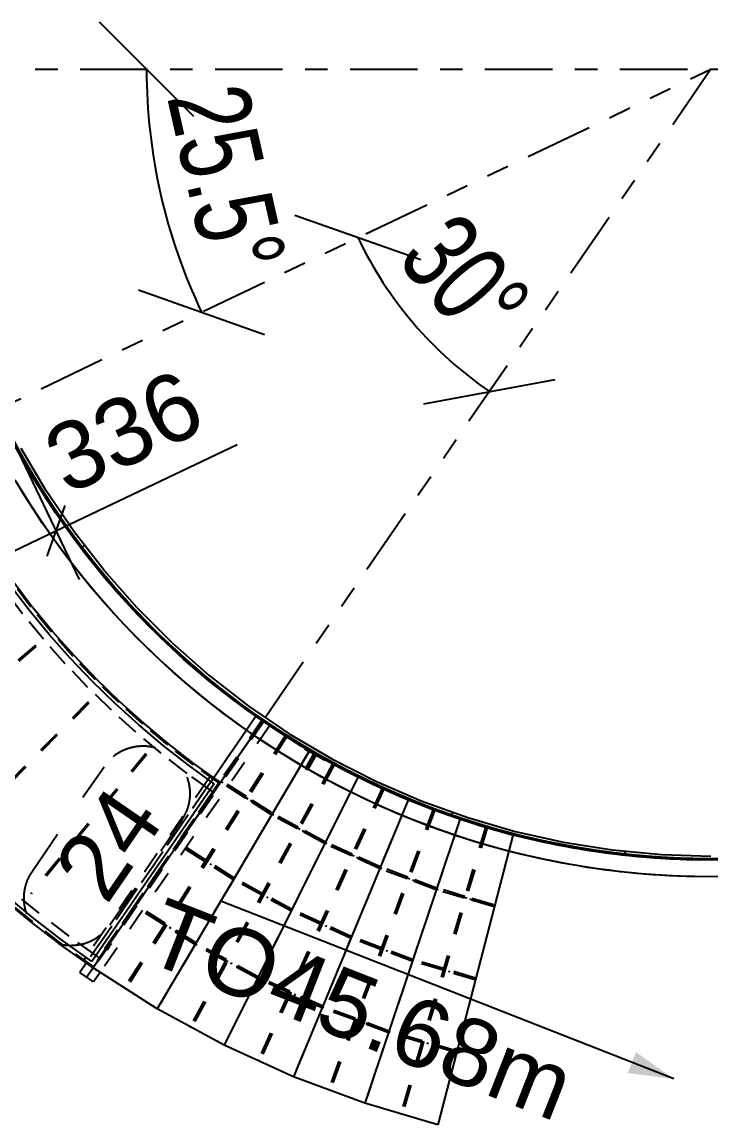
# Model space of a CAD drawing. Extents: x -29293 to 30124, y -19360 to 22650.
# Drawn here: x -18277 to -15215, y -13956 to -9050 of the extents above; entities that cross this region are included whole.
import ezdxf

# ---------------------------------------------------------------- set-up
doc = ezdxf.new("R2010")
doc.units = 0
for name, pattern in [('XKITLINE00', [0]), ('XKITLINE01', [4, 1, -1, 1, -1]), ('XKITLINE02', [4, 2, -2]), ('XKITLINE03', [6, 3, -1, 1, -1]), ('XKITLINE05', [8, 3, -1, 1, -1, 1, -1])]:
    doc.linetypes.add(name, pattern=pattern)
doc.layers.get('0').update_dxf_attribs({"linetype": 'CONTINUOUS', "lineweight": 25})
doc.layers.get('DEFPOINTS').update_dxf_attribs({"color": 3, "linetype": 'CONTINUOUS', "lineweight": 25})
doc.layers.add('01粗实线层', color=7, linetype='CONTINUOUS', lineweight=60)
for name, color, linetype in [('dimension', 7, 'CONTINUOUS'), ('grid', 7, 'CONTINUOUS'), ('line', 7, 'CONTINUOUS'), ('mark', 7, 'CONTINUOUS'), ('part1', 7, 'CONTINUOUS'), ('text', 7, 'CONTINUOUS')]:
    doc.layers.add(name, color=color, linetype=linetype)
doc.styles.add('HZ', font='arial.ttf', dxfattribs={"width": 0.7})
doc.styles.add('STYLE_1', font='arial.ttf', dxfattribs={"height": 0.2})
doc.dimstyles.get("Standard").update_dxf_attribs({"dimscale": 20, "dimtxt": 3, "dimasz": 3.5, "dimexe": 2, "dimexo": 2, "dimgap": 1, "dimtad": 1, "dimdec": 0, "dimdsep": 46, "dimtxsty": 'HZ', "dimblk": 'OBLIQUE', "dimcen": 0, "dimclrd": 1, "dimclre": 1, "dimclrt": 1, "dimadec": 1, "dimazin": 2, "dimtfac": 1, "dimtdec": 0, "dimtmove": 1, "dimatfit": 0, "dimldrblk": 'OBLIQUE', "dimfxl": 0, "dimtolj": 1, "dimtzin": 0, "dimarcsym": 0})

# ---------------------------------------------------------------- blocks, each defined once
blk = doc.blocks.new('*D375')
at = {"layer": 'part1', "color": 0, "linetype": 'XKITLINE00'}
for p, q in [((853.277, 1439.635), (853.334, 1439.693)), ((869.655, 1427.726), (869.73, 1427.801)), ((877.32, 1425.961), (877.43, 1426.072))]:
    blk.add_line(p, q, dxfattribs=at)
blk = doc.blocks.new('*D994')
at = {"layer": 'part1', "color": 0, "linetype": 'XKITLINE01'}
for p, q in [((859.679, 1421.148), (859.718, 1421.218)), ((859.679, 1421.148), (859.718, 1421.218)), ((860.998, 1420.432), (859.679, 1421.148)), ((861.036, 1420.502), (859.718, 1421.218)), ((859.855, 1421.052), (859.893, 1421.123)), ((860.119, 1420.909), (860.157, 1420.979)), ((860.998, 1420.432), (861.036, 1420.502)), ((860.998, 1420.432), (861.036, 1420.502))]:
    blk.add_line(p, q, dxfattribs=at)
blk = doc.blocks.new('*D995')
at = {"layer": 'part1', "color": 0, "linetype": 'XKITLINE01'}
for p, q in [((858.291, 1421.902), (858.329, 1421.972)), ((858.291, 1421.902), (858.329, 1421.972)), ((859.609, 1421.186), (858.291, 1421.902)), ((859.647, 1421.256), (858.329, 1421.972)), ((859.169, 1421.425), (859.208, 1421.495)), ((859.433, 1421.281), (859.471, 1421.352)), ((859.609, 1421.186), (859.647, 1421.256)), ((859.609, 1421.186), (859.647, 1421.256))]:
    blk.add_line(p, q, dxfattribs=at)
blk = doc.blocks.new('*D996')
at = {"layer": 'part1', "color": 0, "linetype": 'XKITLINE01'}
for p, q in [((855.629, 1423.594), (855.672, 1423.662)), ((855.629, 1423.594), (855.672, 1423.662)), ((856.894, 1422.788), (855.629, 1423.594)), ((856.937, 1422.856), (855.672, 1423.662)), ((856.473, 1423.057), (856.516, 1423.124)), ((856.726, 1422.896), (856.769, 1422.963)), ((856.894, 1422.788), (856.937, 1422.856)), ((856.894, 1422.788), (856.937, 1422.856))]:
    blk.add_line(p, q, dxfattribs=at)
blk = doc.blocks.new('*D997')
at = {"layer": 'part1', "color": 0, "linetype": 'XKITLINE01'}
for p, q in [((856.962, 1422.745), (857.005, 1422.813)), ((856.962, 1422.745), (857.005, 1422.813)), ((858.227, 1421.939), (856.962, 1422.745)), ((858.27, 1422.007), (857.005, 1422.813)), ((857.131, 1422.638), (857.174, 1422.705)), ((857.384, 1422.476), (857.427, 1422.544)), ((858.227, 1421.939), (858.27, 1422.007)), ((858.227, 1421.939), (858.27, 1422.007))]:
    blk.add_line(p, q, dxfattribs=at)
blk = doc.blocks.new('*D998')
at = {"layer": 'part1', "color": 0, "linetype": 'XKITLINE01'}
for p, q in [((857.514, 1426.366), (857.557, 1426.433)), ((857.514, 1426.366), (857.557, 1426.433)), ((858.694, 1425.614), (857.514, 1426.366)), ((858.737, 1425.681), (857.557, 1426.433)), ((858.273, 1425.882), (858.316, 1425.95)), ((858.526, 1425.721), (858.569, 1425.789)), ((858.694, 1425.614), (858.737, 1425.681)), ((858.694, 1425.614), (858.737, 1425.681))]:
    blk.add_line(p, q, dxfattribs=at)
blk = doc.blocks.new('*D999')
at = {"layer": 'part1', "color": 0, "linetype": 'XKITLINE01'}
for p, q in [((858.762, 1425.57), (858.805, 1425.638)), ((858.762, 1425.57), (858.805, 1425.638)), ((859.943, 1424.818), (858.762, 1425.57)), ((859.986, 1424.886), (858.805, 1425.638)), ((858.931, 1425.463), (858.974, 1425.53)), ((859.184, 1425.302), (859.227, 1425.369)), ((859.943, 1424.818), (859.986, 1424.886)), ((859.943, 1424.818), (859.986, 1424.886))]:
    blk.add_line(p, q, dxfattribs=at)
blk = doc.blocks.new('*D1000')
at = {"layer": 'part1', "color": 0, "linetype": 'XKITLINE01'}
for p, q in [((862.876, 1427.036), (862.915, 1427.106)), ((862.876, 1427.036), (862.915, 1427.106)), ((863.975, 1426.439), (862.876, 1427.036)), ((864.013, 1426.51), (862.915, 1427.106)), ((863.052, 1426.94), (863.09, 1427.011)), ((863.316, 1426.797), (863.354, 1426.867)), ((863.975, 1426.439), (864.013, 1426.51)), ((863.975, 1426.439), (864.013, 1426.51))]:
    blk.add_line(p, q, dxfattribs=at)
blk = doc.blocks.new('*D1001')
at = {"layer": 'part1', "color": 0, "linetype": 'XKITLINE01'}
for p, q in [((861.707, 1427.67), (861.746, 1427.741)), ((861.707, 1427.67), (861.746, 1427.741)), ((862.806, 1427.074), (861.707, 1427.67)), ((862.844, 1427.144), (861.746, 1427.741)), ((862.366, 1427.313), (862.405, 1427.383)), ((862.63, 1427.169), (862.668, 1427.24)), ((862.806, 1427.074), (862.844, 1427.144)), ((862.806, 1427.074), (862.844, 1427.144))]:
    blk.add_line(p, q, dxfattribs=at)
blk = doc.blocks.new('*D1002')
at = {"layer": 'part1', "color": 0, "linetype": 'XKITLINE01'}
for p, q in [((859.44, 1429.111), (859.483, 1429.178)), ((859.44, 1429.111), (859.483, 1429.178)), ((860.494, 1428.439), (859.44, 1429.111)), ((860.537, 1428.506), (859.483, 1429.178)), ((860.073, 1428.708), (860.116, 1428.775)), ((860.326, 1428.546), (860.369, 1428.614)), ((860.494, 1428.439), (860.537, 1428.506)), ((860.494, 1428.439), (860.537, 1428.506))]:
    blk.add_line(p, q, dxfattribs=at)
blk = doc.blocks.new('*D1003')
at = {"layer": 'part1', "color": 0, "linetype": 'XKITLINE01'}
for p, q in [((860.562, 1428.396), (860.605, 1428.463)), ((860.562, 1428.396), (860.605, 1428.463)), ((861.616, 1427.724), (860.562, 1428.396)), ((861.659, 1427.792), (860.605, 1428.463)), ((860.731, 1428.288), (860.774, 1428.356)), ((860.984, 1428.127), (861.027, 1428.195)), ((861.616, 1427.724), (861.659, 1427.792)), ((861.616, 1427.724), (861.659, 1427.792))]:
    blk.add_line(p, q, dxfattribs=at)
blk = doc.blocks.new('*D1004')
at = {"layer": 'part1', "color": 0, "linetype": 'XKITLINE01'}
for p, q in [((871.179, 1427.191), (867.388, 1414.392)), ((871.256, 1427.168), (867.465, 1414.369)), ((871.256, 1427.168), (871.179, 1427.191)), ((867.465, 1414.369), (867.388, 1414.392))]:
    blk.add_line(p, q, dxfattribs=at)
blk = doc.blocks.new('*D1005')
at = {"layer": 'part1', "color": 2, "linetype": 'XKITLINE00'}
for p, q in [((867.744, 1428.387), (862.633, 1416.046)), ((868.038, 1428.277), (867.744, 1428.387)), ((870.042, 1427.528), (869.186, 1427.848)), ((865.804, 1414.861), (862.633, 1416.046))]:
    blk.add_line(p, q, dxfattribs=at)
at = {"layer": 'part1', "color": 0, "linetype": 'XKITLINE01'}
for p, q in [((869.186, 1427.848), (868.038, 1428.277)), ((870.042, 1427.528), (865.804, 1414.861))]:
    blk.add_line(p, q, dxfattribs=at)
blk = doc.blocks.new('*D1006')
at = {"layer": 'part1', "color": 0, "linetype": 'XKITLINE01'}
for p, q in [((868.856, 1427.971), (864.181, 1415.468)), ((868.93, 1427.943), (864.256, 1415.44)), ((868.93, 1427.943), (868.856, 1427.971)), ((864.256, 1415.44), (864.181, 1415.468))]:
    blk.add_line(p, q, dxfattribs=at)
blk = doc.blocks.new('*D1007')
at = {"layer": 'part1', "color": 2, "linetype": 'XKITLINE00'}
for p, q in [((870.042, 1427.528), (865.804, 1414.861)), ((870.228, 1427.473), (870.042, 1427.528)), ((872.394, 1426.831), (871.526, 1427.088)), ((872.394, 1426.831), (869.049, 1413.899)), ((869.049, 1413.899), (865.804, 1414.861))]:
    blk.add_line(p, q, dxfattribs=at)
at = {"layer": 'part1', "color": 0, "linetype": 'XKITLINE01'}
blk.add_line((871.526, 1427.088), (870.228, 1427.473), dxfattribs=at)
blk = doc.blocks.new('*D1008')
at = {"layer": 'part1', "color": 0, "linetype": 'XKITLINE01'}
for p, q in [((864.07, 1426.392), (864.103, 1426.465)), ((864.07, 1426.392), (864.103, 1426.465)), ((865.207, 1425.874), (864.07, 1426.392)), ((865.24, 1425.947), (864.103, 1426.465)), ((864.752, 1426.081), (864.785, 1426.154)), ((865.025, 1425.957), (865.058, 1426.029)), ((865.207, 1425.874), (865.24, 1425.947)), ((865.207, 1425.874), (865.24, 1425.947))]:
    blk.add_line(p, q, dxfattribs=at)
blk = doc.blocks.new('*D1009')
at = {"layer": 'part1', "color": 0, "linetype": 'XKITLINE01'}
for p, q in [((863.891, 1422.792), (863.924, 1422.865)), ((863.891, 1422.792), (863.924, 1422.865)), ((865.165, 1422.212), (863.891, 1422.792)), ((865.198, 1422.284), (863.924, 1422.865)), ((864.073, 1422.709), (864.106, 1422.782)), ((864.346, 1422.585), (864.379, 1422.658)), ((865.165, 1422.212), (865.198, 1422.284)), ((865.165, 1422.212), (865.198, 1422.284))]:
    blk.add_line(p, q, dxfattribs=at)
blk = doc.blocks.new('*D1010')
at = {"layer": 'part1', "color": 0, "linetype": 'XKITLINE01'}
for p, q in [((865.28, 1425.84), (865.313, 1425.913)), ((865.28, 1425.84), (865.313, 1425.913)), ((866.417, 1425.322), (865.28, 1425.84)), ((866.451, 1425.395), (865.313, 1425.913)), ((865.462, 1425.758), (865.495, 1425.83)), ((865.735, 1425.633), (865.768, 1425.706)), ((866.417, 1425.322), (866.451, 1425.395)), ((866.417, 1425.322), (866.451, 1425.395))]:
    blk.add_line(p, q, dxfattribs=at)
blk = doc.blocks.new('*D1011')
at = {"layer": 'part1', "color": 0, "linetype": 'XKITLINE01'}
for p, q in [((866.515, 1425.282), (866.543, 1425.357)), ((866.515, 1425.282), (866.543, 1425.357)), ((867.686, 1424.844), (866.515, 1425.282)), ((867.714, 1424.919), (866.543, 1425.357)), ((867.218, 1425.019), (867.246, 1425.094)), ((867.499, 1424.914), (867.527, 1424.989)), ((867.686, 1424.844), (867.714, 1424.919)), ((867.686, 1424.844), (867.714, 1424.919))]:
    blk.add_line(p, q, dxfattribs=at)
blk = doc.blocks.new('*D1012')
at = {"layer": 'part1', "color": 0, "linetype": 'XKITLINE01'}
for p, q in [((863.935, 1419.093), (863.963, 1419.168)), ((863.935, 1419.093), (863.963, 1419.168)), ((865.368, 1418.643), (863.963, 1419.168)), ((865.34, 1418.568), (863.935, 1419.093)), ((864.871, 1418.743), (864.899, 1418.818)), ((865.152, 1418.638), (865.18, 1418.713)), ((865.34, 1418.568), (865.368, 1418.643)), ((865.34, 1418.568), (865.368, 1418.643))]:
    blk.add_line(p, q, dxfattribs=at)
blk = doc.blocks.new('*D1013')
at = {"layer": 'part1', "color": 0, "linetype": 'XKITLINE01'}
for p, q in [((865.415, 1418.54), (865.443, 1418.615)), ((865.415, 1418.54), (865.443, 1418.615)), ((866.82, 1418.015), (865.415, 1418.54)), ((866.848, 1418.09), (865.443, 1418.615)), ((865.602, 1418.47), (865.63, 1418.545)), ((865.883, 1418.365), (865.911, 1418.44)), ((866.82, 1418.015), (866.848, 1418.09)), ((866.82, 1418.015), (866.848, 1418.09))]:
    blk.add_line(p, q, dxfattribs=at)
blk = doc.blocks.new('*D1014')
at = {"layer": 'part1', "color": 0, "linetype": 'XKITLINE01'}
for p, q in [((865.202, 1422.196), (865.23, 1422.271)), ((865.202, 1422.196), (865.23, 1422.271)), ((866.513, 1421.706), (865.202, 1422.196)), ((866.541, 1421.781), (865.23, 1422.271)), ((866.045, 1421.881), (866.073, 1421.956)), ((866.326, 1421.776), (866.354, 1421.851)), ((866.513, 1421.706), (866.541, 1421.781)), ((866.513, 1421.706), (866.541, 1421.781))]:
    blk.add_line(p, q, dxfattribs=at)
blk = doc.blocks.new('*D1015')
at = {"layer": 'part1', "color": 0, "linetype": 'XKITLINE01'}
for p, q in [((866.588, 1421.678), (866.616, 1421.753)), ((866.588, 1421.678), (866.616, 1421.753)), ((867.899, 1421.188), (866.588, 1421.678)), ((867.927, 1421.263), (866.616, 1421.753)), ((866.775, 1421.608), (866.803, 1421.683)), ((867.056, 1421.503), (867.084, 1421.578)), ((867.899, 1421.188), (867.927, 1421.263)), ((867.899, 1421.188), (867.927, 1421.263))]:
    blk.add_line(p, q, dxfattribs=at)
blk = doc.blocks.new('*D1016')
at = {"layer": 'part1', "color": 0, "linetype": 'XKITLINE01'}
for p, q in [((867.761, 1424.816), (867.789, 1424.891)), ((867.761, 1424.816), (867.789, 1424.891)), ((868.932, 1424.378), (867.761, 1424.816)), ((868.96, 1424.453), (867.789, 1424.891)), ((867.949, 1424.746), (867.977, 1424.821)), ((868.23, 1424.641), (868.258, 1424.716)), ((868.932, 1424.378), (868.96, 1424.453)), ((868.932, 1424.378), (868.96, 1424.453))]:
    blk.add_line(p, q, dxfattribs=at)
blk = doc.blocks.new('*D1017')
at = {"layer": 'part1', "color": 0, "linetype": 'XKITLINE01'}
for p, q in [((869.032, 1424.344), (869.055, 1424.421)), ((869.032, 1424.344), (869.055, 1424.421)), ((870.231, 1423.989), (869.032, 1424.344)), ((870.254, 1424.066), (869.055, 1424.421)), ((869.752, 1424.131), (869.774, 1424.208)), ((870.039, 1424.046), (870.062, 1424.123)), ((870.231, 1423.989), (870.254, 1424.066)), ((870.231, 1423.989), (870.254, 1424.066))]:
    blk.add_line(p, q, dxfattribs=at)
blk = doc.blocks.new('*D1018')
at = {"layer": 'part1', "color": 0, "linetype": 'XKITLINE01'}
for p, q in [((866.89, 1417.991), (866.913, 1418.068)), ((866.89, 1417.991), (866.913, 1418.068)), ((868.328, 1417.565), (866.89, 1417.991)), ((868.351, 1417.642), (866.913, 1418.068)), ((867.849, 1417.707), (867.871, 1417.784)), ((868.136, 1417.622), (868.159, 1417.699)), ((868.328, 1417.565), (868.351, 1417.642)), ((868.328, 1417.565), (868.351, 1417.642))]:
    blk.add_line(p, q, dxfattribs=at)
blk = doc.blocks.new('*D1019')
at = {"layer": 'part1', "color": 0, "linetype": 'XKITLINE01'}
for p, q in [((868.405, 1417.542), (868.428, 1417.619)), ((868.405, 1417.542), (868.428, 1417.619)), ((869.843, 1417.116), (868.405, 1417.542)), ((869.866, 1417.193), (868.428, 1417.619)), ((868.597, 1417.486), (868.62, 1417.562)), ((868.884, 1417.4), (868.907, 1417.477)), ((869.843, 1417.116), (869.866, 1417.193)), ((869.843, 1417.116), (869.866, 1417.193))]:
    blk.add_line(p, q, dxfattribs=at)
blk = doc.blocks.new('*D1020')
at = {"layer": 'part1', "color": 0, "linetype": 'XKITLINE01'}
for p, q in [((867.937, 1421.175), (867.96, 1421.252)), ((867.937, 1421.175), (867.96, 1421.252)), ((869.28, 1420.777), (867.937, 1421.175)), ((869.302, 1420.854), (867.96, 1421.252)), ((868.8, 1420.919), (868.823, 1420.996)), ((869.088, 1420.834), (869.111, 1420.911)), ((869.28, 1420.777), (869.302, 1420.854)), ((869.28, 1420.777), (869.302, 1420.854))]:
    blk.add_line(p, q, dxfattribs=at)
blk = doc.blocks.new('*D1021')
at = {"layer": 'part1', "color": 0, "linetype": 'XKITLINE01'}
for p, q in [((869.356, 1420.755), (869.379, 1420.831)), ((869.356, 1420.755), (869.379, 1420.831)), ((870.699, 1420.357), (869.356, 1420.755)), ((870.722, 1420.434), (869.379, 1420.831)), ((869.548, 1420.698), (869.571, 1420.774)), ((869.836, 1420.613), (869.859, 1420.689)), ((870.699, 1420.357), (870.722, 1420.434)), ((870.699, 1420.357), (870.722, 1420.434))]:
    blk.add_line(p, q, dxfattribs=at)
blk = doc.blocks.new('*D1022')
at = {"layer": 'part1', "color": 0, "linetype": 'XKITLINE01'}
for p, q in [((870.308, 1423.967), (870.331, 1424.043)), ((870.308, 1423.967), (870.331, 1424.043)), ((871.506, 1423.612), (870.308, 1423.967)), ((871.529, 1423.688), (870.331, 1424.043)), ((870.5, 1423.91), (870.522, 1423.986)), ((870.787, 1423.825), (870.81, 1423.901)), ((871.506, 1423.612), (871.529, 1423.688)), ((871.506, 1423.612), (871.529, 1423.688))]:
    blk.add_line(p, q, dxfattribs=at)
blk = doc.blocks.new('*D1023')
at = {"layer": 'part1', "color": 2, "linetype": 'XKITLINE00'}
for p, q in [((846.443, 1444.28), (845.965, 1444.051)), ((846.443, 1444.28), (847.087, 1442.992)), ((845.965, 1444.051), (846.054, 1443.873)), ((847.087, 1442.992), (847.779, 1441.729)), ((848.518, 1440.493), (847.779, 1441.729)), ((849.302, 1439.286), (848.518, 1440.493)), ((850.131, 1438.108), (849.302, 1439.286)), ((851.003, 1436.963), (850.131, 1438.108)), ((851.917, 1435.851), (851.003, 1436.963)), ((852.873, 1434.773), (851.917, 1435.851)), ((853.868, 1433.733), (852.873, 1434.773)), ((854.901, 1432.73), (853.868, 1433.733)), ((855.971, 1431.767), (854.901, 1432.73)), ((857.076, 1430.844), (855.971, 1431.767)), ((858.215, 1429.963), (857.076, 1430.844)), ((859.386, 1429.126), (858.215, 1429.963)), ((859.086, 1428.689), (858.923, 1428.805))]:
    blk.add_line(p, q, dxfattribs=at)
at = {"layer": 'part1', "color": 0, "linetype": 'XKITLINE01'}
for p, q in [((846.394, 1444.256), (847.039, 1442.966)), ((846.054, 1443.873), (846.618, 1442.746)), ((846.618, 1442.746), (847.319, 1441.466)), ((847.039, 1442.966), (847.731, 1441.702)), ((848.068, 1440.213), (847.319, 1441.466)), ((848.471, 1440.464), (847.731, 1441.702)), ((849.256, 1439.255), (848.471, 1440.464)), ((848.863, 1438.989), (848.068, 1440.213)), ((849.703, 1437.795), (848.863, 1438.989)), ((850.086, 1438.076), (849.256, 1439.255)), ((850.96, 1436.929), (850.086, 1438.076)), ((850.587, 1436.634), (849.703, 1437.795)), ((851.875, 1435.815), (850.96, 1436.929)), ((851.514, 1435.506), (850.587, 1436.634)), ((852.483, 1434.414), (851.514, 1435.506)), ((852.832, 1434.736), (851.875, 1435.815)), ((853.492, 1433.359), (852.483, 1434.414)), ((853.829, 1433.694), (852.832, 1434.736)), ((854.863, 1432.69), (853.829, 1433.694)), ((854.539, 1432.343), (853.492, 1433.359)), ((855.935, 1431.725), (854.863, 1432.69)), ((855.624, 1431.366), (854.539, 1432.343)), ((857.042, 1430.801), (855.935, 1431.725)), ((856.744, 1430.431), (855.624, 1431.366)), ((858.182, 1429.919), (857.042, 1430.801)), ((857.899, 1429.538), (856.744, 1430.431)), ((858.923, 1428.805), (857.899, 1429.538)), ((859.355, 1429.08), (858.182, 1429.919)), ((859.386, 1429.126), (859.086, 1428.689)), ((859.386, 1429.126), (859.386, 1429.126)), ((859.386, 1429.126), (859.386, 1429.126)), ((859.086, 1428.689), (859.086, 1428.689)), ((859.086, 1428.689), (859.086, 1428.689)), ((859.086, 1428.689), (859.086, 1428.689))]:
    blk.add_line(p, q, dxfattribs=at)
blk = doc.blocks.new('*D1045')
at = {"layer": 'grid', "color": 4, "linetype": 'XKITLINE03'}
blk.add_line((805.147, 1460.855), (901.193, 1460.855), dxfattribs=at)
blk = doc.blocks.new('*D1047')
at = {"layer": 'part1', "color": 6, "linetype": 'XKITLINE05'}
for p, q in [((851.523, 1442.026), (850.399, 1443.926)), ((851.641, 1442.101), (850.522, 1443.993)), ((852.764, 1440.2), (851.523, 1442.026)), ((852.877, 1440.282), (851.641, 1442.101)), ((854.225, 1438.545), (852.877, 1440.282)), ((854.117, 1438.455), (852.764, 1440.2)), ((855.577, 1436.8), (854.117, 1438.455)), ((855.679, 1436.895), (854.225, 1438.545)), ((857.234, 1435.341), (855.679, 1436.895)), ((857.138, 1435.239), (855.577, 1436.8)), ((857.138, 1435.239), (858.794, 1433.779)), ((857.234, 1435.341), (858.883, 1433.887)), ((858.883, 1433.887), (860.62, 1432.539)), ((858.794, 1433.779), (860.538, 1432.426)), ((860.538, 1432.426), (862.364, 1431.185)), ((860.62, 1432.539), (862.439, 1431.303)), ((862.364, 1431.185), (864.264, 1430.061)), ((862.439, 1431.303), (864.331, 1430.184)), ((864.264, 1430.061), (866.231, 1429.059)), ((864.331, 1430.184), (866.29, 1429.186)), ((866.231, 1429.059), (868.257, 1428.182)), ((866.29, 1429.186), (868.308, 1428.312)), ((868.257, 1428.182), (870.334, 1427.434)), ((868.308, 1428.312), (870.377, 1427.568)), ((870.377, 1427.568), (872.489, 1426.954)), ((870.334, 1427.434), (872.454, 1426.819)), ((872.454, 1426.819), (874.608, 1426.337)), ((872.489, 1426.954), (874.634, 1426.475)), ((874.608, 1426.337), (876.789, 1425.992)), ((874.634, 1426.475), (876.806, 1426.131)), ((876.806, 1426.131), (878.995, 1425.924)), ((876.789, 1425.992), (878.986, 1425.784)), ((878.986, 1425.784), (881.193, 1425.715)), ((878.995, 1425.924), (881.193, 1425.855))]:
    blk.add_line(p, q, dxfattribs=at)
blk = doc.blocks.new('*D1072')
at = {"layer": 'part1', "color": 6, "linetype": 'XKITLINE05'}
for p, q in [((850.897, 1442.951), (850.187, 1444.209)), ((850.749, 1443.335), (850.249, 1444.22)), ((850.948, 1442.981), (850.749, 1443.335)), ((851.658, 1441.723), (850.897, 1442.951)), ((851.16, 1442.64), (850.948, 1442.981)), ((851.037, 1441.32), (850.26, 1442.574)), ((851.708, 1441.755), (851.16, 1442.64)), ((852.155, 1441.096), (851.708, 1441.755)), ((851.864, 1440.099), (851.037, 1441.32)), ((852.468, 1440.527), (851.658, 1441.723)), ((852.517, 1440.561), (852.155, 1441.096)), ((853.328, 1439.365), (852.468, 1440.527)), ((852.528, 1440.546), (852.517, 1440.561)), ((853.211, 1439.624), (852.528, 1440.546)), ((852.742, 1438.913), (851.864, 1440.099)), ((853.375, 1439.402), (853.211, 1439.624)), ((854.234, 1438.239), (853.328, 1439.365)), ((853.594, 1439.129), (853.375, 1439.402)), ((853.667, 1437.763), (852.742, 1438.913)), ((854.28, 1438.278), (853.594, 1439.129)), ((855.185, 1437.152), (854.234, 1438.239)), ((855.127, 1437.31), (854.28, 1438.278)), ((854.638, 1436.653), (853.667, 1437.763)), ((855.23, 1437.193), (855.127, 1437.31)), ((856.181, 1436.105), (855.185, 1437.152)), ((855.24, 1437.181), (855.23, 1437.193)), ((856.106, 1436.27), (855.24, 1437.181)), ((855.655, 1435.584), (854.638, 1436.653)), ((856.223, 1436.147), (856.106, 1436.27)), ((857.218, 1435.099), (856.181, 1436.105)), ((856.423, 1435.954), (856.223, 1436.147)), ((857.259, 1435.143), (856.423, 1435.954)), ((856.714, 1434.557), (855.655, 1435.584)), ((858.296, 1434.137), (857.218, 1435.099)), ((858.291, 1434.222), (857.259, 1435.143)), ((857.815, 1433.575), (856.714, 1434.557)), ((858.335, 1434.182), (858.291, 1434.222)), ((859.413, 1433.22), (858.296, 1434.137)), ((858.343, 1434.176), (858.335, 1434.182)), ((859.386, 1433.319), (858.343, 1434.176)), ((858.955, 1432.638), (857.815, 1433.575)), ((859.45, 1433.267), (859.386, 1433.319)), ((860.566, 1432.349), (859.413, 1433.22)), ((859.591, 1433.161), (859.45, 1433.267)), ((860.601, 1432.398), (859.591, 1433.161)), ((860.132, 1431.749), (858.955, 1432.638)), ((861.754, 1431.527), (860.566, 1432.349)), ((861.773, 1431.587), (860.601, 1432.398)), ((861.345, 1430.91), (860.132, 1431.749)), ((862.975, 1430.754), (861.754, 1431.527)), ((861.787, 1431.577), (861.773, 1431.587)), ((861.791, 1431.574), (861.787, 1431.577)), ((863.006, 1430.805), (861.791, 1431.574)), ((862.592, 1430.12), (861.345, 1430.91)), ((864.226, 1430.031), (862.975, 1430.754)), ((863.338, 1430.544), (862.975, 1430.754)), ((863.006, 1430.805), (862.998, 1430.81)), ((863.029, 1430.791), (863.006, 1430.805)), ((864.255, 1430.084), (863.029, 1430.791)), ((863.869, 1429.383), (862.592, 1430.12)), ((862.963, 1429.906), (862.592, 1430.12)), ((865.506, 1429.361), (864.226, 1430.031)), ((865.533, 1429.415), (864.255, 1430.084)), ((865.176, 1428.698), (863.869, 1429.383)), ((866.812, 1428.744), (865.506, 1429.361)), ((866.837, 1428.799), (865.533, 1429.415)), ((866.51, 1428.068), (865.176, 1428.698)), ((868.143, 1428.181), (866.812, 1428.744)), ((868.165, 1428.236), (866.837, 1428.799)), ((867.869, 1427.493), (866.51, 1428.068)), ((869.496, 1427.673), (868.143, 1428.181)), ((869.516, 1427.729), (868.165, 1428.236)), ((870.868, 1427.221), (869.496, 1427.673)), ((870.886, 1427.278), (869.516, 1427.729)), ((869.25, 1426.975), (867.869, 1427.493)), ((872.258, 1426.825), (870.868, 1427.221)), ((872.273, 1426.883), (870.886, 1427.278)), ((870.651, 1426.513), (869.25, 1426.975)), ((872.384, 1426.795), (872.258, 1426.825)), ((873.676, 1426.546), (872.273, 1426.883)), ((873.663, 1426.487), (872.384, 1426.795)), ((875.091, 1426.266), (873.676, 1426.546)), ((872.07, 1426.109), (870.651, 1426.513)), ((872.199, 1426.078), (872.07, 1426.109)), ((873.504, 1425.764), (872.199, 1426.078)), ((875.08, 1426.207), (873.663, 1426.487)), ((876.508, 1425.985), (875.08, 1426.207)), ((876.516, 1426.045), (875.091, 1426.266)), ((877.949, 1425.882), (876.516, 1426.045)), ((874.952, 1425.478), (873.504, 1425.764)), ((877.944, 1425.823), (876.508, 1425.985)), ((879.385, 1425.719), (877.944, 1425.823)), ((879.388, 1425.779), (877.949, 1425.882)), ((880.829, 1425.674), (879.385, 1425.719)), ((880.83, 1425.734), (879.388, 1425.779)), ((882.274, 1425.689), (880.829, 1425.674)), ((882.272, 1425.749), (880.83, 1425.734)), ((876.41, 1425.252), (874.952, 1425.478)), ((877.876, 1425.086), (876.41, 1425.252)), ((879.347, 1424.98), (877.876, 1425.086)), ((880.822, 1424.934), (879.347, 1424.98)), ((882.297, 1424.949), (880.822, 1424.934))]:
    blk.add_line(p, q, dxfattribs=at)
blk = doc.blocks.new('*D1073')
at = {"layer": 'part1', "color": 6, "linetype": 'XKITLINE05'}
for p, q in [((863.63, 1430.436), (863.245, 1429.735)), ((864.867, 1429.687), (863.602, 1430.383)), ((864.894, 1429.741), (863.63, 1430.436)), ((864.523, 1429.032), (863.245, 1429.735)), ((866.16, 1429.044), (864.867, 1429.687)), ((866.186, 1429.098), (864.894, 1429.741)), ((865.844, 1428.374), (864.523, 1429.032)), ((867.479, 1428.454), (866.16, 1429.044)), ((867.502, 1428.509), (866.186, 1429.098)), ((868.842, 1427.974), (867.502, 1428.509)), ((867.191, 1427.772), (865.844, 1428.374)), ((868.821, 1427.918), (867.479, 1428.454)), ((868.561, 1427.225), (867.191, 1427.772)), ((870.184, 1427.438), (868.821, 1427.918)), ((870.203, 1427.495), (868.842, 1427.974)), ((869.952, 1426.735), (868.561, 1427.225)), ((871.565, 1427.015), (870.184, 1427.438)), ((871.582, 1427.072), (870.203, 1427.495)), ((872.963, 1426.648), (871.565, 1427.015)), ((872.977, 1426.706), (871.582, 1427.072)), ((871.363, 1426.303), (869.952, 1426.735)), ((874.375, 1426.339), (872.963, 1426.648)), ((874.386, 1426.398), (872.977, 1426.706)), ((872.431, 1426.022), (871.363, 1426.303)), ((875.798, 1426.088), (874.375, 1426.339)), ((875.807, 1426.148), (874.386, 1426.398)), ((877.23, 1425.896), (875.798, 1426.088)), ((877.236, 1425.956), (875.807, 1426.148)), ((872.79, 1425.928), (872.431, 1426.022)), ((873.148, 1425.85), (872.79, 1425.928)), ((873.869, 1425.692), (873.148, 1425.85)), ((874.231, 1425.613), (873.869, 1425.692)), ((874.592, 1425.549), (874.231, 1425.613)), ((875.319, 1425.421), (874.592, 1425.549)), ((878.668, 1425.763), (877.23, 1425.896)), ((878.673, 1425.823), (877.236, 1425.956)), ((880.111, 1425.689), (878.668, 1425.763)), ((880.113, 1425.749), (878.673, 1425.823)), ((881.556, 1425.674), (880.111, 1425.689)), ((881.556, 1425.734), (880.113, 1425.749)), ((875.684, 1425.357), (875.319, 1425.421)), ((876.047, 1425.308), (875.684, 1425.357)), ((876.778, 1425.21), (876.047, 1425.308)), ((877.146, 1425.161), (876.778, 1425.21)), ((877.511, 1425.127), (877.146, 1425.161)), ((878.246, 1425.059), (877.511, 1425.127)), ((878.615, 1425.025), (878.246, 1425.059)), ((878.981, 1425.006), (878.615, 1425.025)), ((879.718, 1424.968), (878.981, 1425.006)), ((880.089, 1424.949), (879.718, 1424.968)), ((880.455, 1424.945), (880.089, 1424.949)), ((881.193, 1424.938), (880.455, 1424.945))]:
    blk.add_line(p, q, dxfattribs=at)
blk = doc.blocks.new('*D1074')
at = {"layer": 'part1', "color": 6, "linetype": 'XKITLINE05'}
for p, q in [((850.084, 1444.544), (850.59, 1443.603)), ((851.273, 1442.33), (850.537, 1443.574)), ((851.324, 1442.362), (850.59, 1443.603)), ((850.756, 1443.322), (850.59, 1443.603)), ((851.152, 1442.652), (850.756, 1443.322)), ((850.644, 1441.94), (850.468, 1442.238)), ((852.059, 1441.118), (851.273, 1442.33)), ((852.109, 1441.151), (851.324, 1442.362)), ((850.833, 1441.648), (850.644, 1441.94)), ((851.251, 1441.003), (850.833, 1441.648)), ((851.446, 1440.702), (851.251, 1441.003)), ((852.894, 1439.938), (852.059, 1441.118)), ((852.942, 1439.974), (852.109, 1441.151)), ((852.312, 1440.864), (852.109, 1441.151)), ((852.322, 1440.85), (852.312, 1440.864)), ((851.655, 1440.408), (851.446, 1440.702)), ((852.085, 1439.8), (851.655, 1440.408)), ((852.299, 1439.498), (852.085, 1439.8)), ((853.777, 1438.795), (852.894, 1439.938)), ((853.824, 1438.832), (852.942, 1439.974)), ((852.526, 1439.205), (852.299, 1439.498)), ((852.969, 1438.63), (852.526, 1439.205)), ((854.706, 1437.688), (853.777, 1438.795)), ((854.751, 1437.727), (853.824, 1438.832)), ((853.2, 1438.33), (852.969, 1438.63)), ((853.444, 1438.04), (853.2, 1438.33)), ((853.901, 1437.496), (853.444, 1438.04)), ((854.149, 1437.2), (853.901, 1437.496)), ((855.68, 1436.62), (854.706, 1437.688)), ((855.723, 1436.662), (854.751, 1437.727)), ((854.409, 1436.916), (854.149, 1437.2)), ((854.88, 1436.399), (854.409, 1436.916)), ((855.143, 1436.11), (854.88, 1436.399)), ((856.697, 1435.593), (855.68, 1436.62)), ((856.739, 1435.637), (855.723, 1436.662)), ((855.417, 1435.834), (855.143, 1436.11)), ((855.904, 1435.342), (855.417, 1435.834)), ((857.755, 1434.609), (856.697, 1435.593)), ((857.795, 1434.654), (856.739, 1435.637)), ((856.182, 1435.062), (855.904, 1435.342)), ((856.468, 1434.795), (856.182, 1435.062)), ((856.972, 1434.327), (856.468, 1434.795)), ((858.853, 1433.67), (857.755, 1434.609)), ((858.891, 1433.716), (857.795, 1434.654)), ((857.262, 1434.057), (856.972, 1434.327)), ((857.56, 1433.802), (857.262, 1434.057)), ((858.082, 1433.355), (857.56, 1433.802)), ((859.988, 1432.776), (858.853, 1433.67)), ((860.024, 1432.824), (858.891, 1433.716)), ((858.383, 1433.098), (858.082, 1433.355)), ((858.689, 1432.856), (858.383, 1433.098)), ((859.233, 1432.428), (858.689, 1432.856)), ((859.542, 1432.185), (859.233, 1432.428)), ((861.159, 1431.929), (859.988, 1432.776)), ((861.193, 1431.978), (860.024, 1432.824)), ((859.855, 1431.959), (859.542, 1432.185)), ((860.423, 1431.548), (859.855, 1431.959)), ((862.364, 1431.131), (861.159, 1431.929)), ((862.396, 1431.182), (861.193, 1431.978)), ((860.738, 1431.32), (860.423, 1431.548)), ((861.055, 1431.11), (860.738, 1431.32)), ((861.65, 1430.717), (861.055, 1431.11)), ((863.599, 1430.384), (862.364, 1431.131)), ((863.63, 1430.436), (862.396, 1431.182)), ((861.968, 1430.506), (861.65, 1430.717)), ((862.287, 1430.313), (861.968, 1430.506)), ((863.217, 1429.751), (862.287, 1430.313)), ((862.911, 1429.936), (862.287, 1430.313)), ((863.63, 1430.436), (863.217, 1429.751)), ((862.962, 1429.905), (862.911, 1429.936))]:
    blk.add_line(p, q, dxfattribs=at)
blk = doc.blocks.new('*D1075')
at = {"layer": 'part1', "color": 0, "linetype": 'XKITLINE01'}
for p, q in [((863.623, 1430.422), (863.223, 1429.73)), ((863.275, 1429.7), (863.645, 1430.34)), ((863.623, 1430.422), (864.056, 1430.172)), ((863.645, 1430.34), (864.026, 1430.12)), ((864.026, 1430.12), (864.056, 1430.172)), ((863.223, 1429.73), (863.275, 1429.7))]:
    blk.add_line(p, q, dxfattribs=at)
blk = doc.blocks.new('*D1076')
at = {"layer": 'part1', "color": 0, "linetype": 'XKITLINE01'}
for p, q in [((863.16, 1430.62), (863.19, 1430.672)), ((863.16, 1430.62), (863.541, 1430.4)), ((863.19, 1430.672), (863.623, 1430.422)), ((863.171, 1429.76), (863.541, 1430.4)), ((863.623, 1430.422), (863.223, 1429.73)), ((863.171, 1429.76), (863.223, 1429.73))]:
    blk.add_line(p, q, dxfattribs=at)
blk = doc.blocks.new('*D1077')
at = {"layer": 'part1', "color": 2, "linetype": 'XKITLINE00'}
for p, q in [((837.896, 1440.203), (837.418, 1439.974)), ((837.418, 1439.974), (838.173, 1438.459)), ((837.896, 1440.203), (837.985, 1440.024)), ((838.173, 1438.459), (838.981, 1436.972)), ((839.84, 1435.513), (838.981, 1436.972)), ((840.75, 1434.085), (839.84, 1435.513)), ((841.708, 1432.69), (840.75, 1434.085)), ((842.715, 1431.329), (841.708, 1432.69)), ((843.769, 1430.004), (842.715, 1431.329)), ((844.869, 1428.717), (843.769, 1430.004)), ((846.012, 1427.469), (844.869, 1428.717)), ((847.199, 1426.262), (846.012, 1427.469)), ((848.427, 1425.096), (847.199, 1426.262)), ((849.695, 1423.975), (848.427, 1425.096)), ((851.001, 1422.898), (849.695, 1423.975)), ((852.344, 1421.867), (851.001, 1422.898)), ((853.722, 1420.885), (852.344, 1421.867)), ((854.022, 1421.321), (853.86, 1421.437))]:
    blk.add_line(p, q, dxfattribs=at)
at = {"layer": 'part1', "color": 0, "linetype": 'XKITLINE01'}
for p, q in [((837.467, 1439.998), (838.222, 1438.485)), ((837.985, 1440.024), (838.643, 1438.704)), ((838.222, 1438.485), (839.029, 1436.999)), ((838.643, 1438.704), (839.442, 1437.233)), ((839.887, 1435.542), (839.029, 1436.999)), ((840.292, 1435.79), (839.442, 1437.233)), ((840.795, 1434.116), (839.887, 1435.542)), ((841.192, 1434.378), (840.292, 1435.79)), ((842.14, 1432.998), (841.192, 1434.378)), ((841.753, 1432.722), (840.795, 1434.116)), ((843.136, 1431.652), (842.14, 1432.998)), ((842.759, 1431.363), (841.753, 1432.722)), ((844.178, 1430.342), (843.136, 1431.652)), ((843.812, 1430.039), (842.759, 1431.363)), ((844.91, 1428.754), (843.812, 1430.039)), ((845.266, 1429.068), (844.178, 1430.342)), ((846.397, 1427.834), (845.266, 1429.068)), ((846.052, 1427.507), (844.91, 1428.754)), ((847.237, 1426.301), (846.052, 1427.507)), ((847.57, 1426.64), (846.397, 1427.834)), ((848.785, 1425.487), (847.57, 1426.64)), ((848.464, 1425.137), (847.237, 1426.301)), ((849.731, 1424.016), (848.464, 1425.137)), ((850.039, 1424.378), (848.785, 1425.487)), ((851.331, 1423.313), (850.039, 1424.378)), ((851.035, 1422.941), (849.731, 1424.016)), ((852.66, 1422.293), (851.331, 1423.313)), ((852.377, 1421.912), (851.035, 1422.941)), ((853.86, 1421.437), (852.66, 1422.293)), ((853.754, 1420.929), (852.377, 1421.912)), ((854.023, 1421.321), (853.722, 1420.884)), ((854.023, 1421.321), (853.754, 1420.929)), ((854.023, 1421.321), (854.022, 1421.321)), ((854.023, 1421.321), (854.022, 1421.321)), ((853.722, 1420.884), (853.722, 1420.885)), ((853.722, 1420.884), (853.722, 1420.885))]:
    blk.add_line(p, q, dxfattribs=at)
blk = doc.blocks.new('*D1078')
at = {"layer": 'part1', "color": 2, "linetype": 'XKITLINE00'}
for p, q in [((846.349, 1444.013), (837.684, 1439.88)), ((846.349, 1444.013), (846.99, 1442.747)), ((846.99, 1442.747), (847.677, 1441.506)), ((848.408, 1440.29), (847.677, 1441.506)), ((849.184, 1439.103), (848.408, 1440.29)), ((837.684, 1439.88), (838.43, 1438.398)), ((850.003, 1437.944), (849.184, 1439.103)), ((838.43, 1438.398), (839.227, 1436.942)), ((850.864, 1436.816), (850.003, 1437.944)), ((840.073, 1435.515), (839.227, 1436.942)), ((851.765, 1435.721), (850.864, 1436.816)), ((840.968, 1434.118), (840.073, 1435.515)), ((852.706, 1434.659), (851.765, 1435.721)), ((853.686, 1433.632), (852.706, 1434.659)), ((841.91, 1432.752), (840.968, 1434.118)), ((854.702, 1432.642), (853.686, 1433.632)), ((842.898, 1431.419), (841.91, 1432.752)), ((855.754, 1431.69), (854.702, 1432.642)), ((856.84, 1430.778), (855.754, 1431.69)), ((843.932, 1430.121), (842.898, 1431.419)), ((857.958, 1429.905), (856.84, 1430.778)), ((845.01, 1428.86), (843.932, 1430.121)), ((859.108, 1429.074), (857.958, 1429.905)), ((859.108, 1429.074), (853.671, 1421.163)), ((846.13, 1427.636), (845.01, 1428.86)), ((847.292, 1426.451), (846.13, 1427.636)), ((848.493, 1425.307), (847.292, 1426.451)), ((849.734, 1424.205), (848.493, 1425.307)), ((851.011, 1423.146), (849.734, 1424.205)), ((852.324, 1422.131), (851.011, 1423.146)), ((853.671, 1421.163), (852.324, 1422.131))]:
    blk.add_line(p, q, dxfattribs=at)
blk = doc.blocks.new('*D1079')
at = {"layer": 'part1', "color": 2, "linetype": 'XKITLINE00'}
for p, q in [((865.512, 1429.404), (859.552, 1417.45)), ((865.906, 1429.225), (865.512, 1429.404)), ((867.744, 1428.387), (866.992, 1428.73)), ((862.633, 1416.046), (859.552, 1417.45))]:
    blk.add_line(p, q, dxfattribs=at)
at = {"layer": 'part1', "color": 0, "linetype": 'XKITLINE01'}
for p, q in [((866.992, 1428.73), (865.906, 1429.225)), ((867.744, 1428.387), (862.633, 1416.046))]:
    blk.add_line(p, q, dxfattribs=at)
blk = doc.blocks.new('*D1080')
at = {"layer": 'part1', "color": 0, "linetype": 'XKITLINE01'}
for p, q in [((866.592, 1428.912), (861.056, 1416.765)), ((866.665, 1428.879), (861.129, 1416.732)), ((866.665, 1428.879), (866.592, 1428.912)), ((861.129, 1416.732), (861.056, 1416.765))]:
    blk.add_line(p, q, dxfattribs=at)
blk = doc.blocks.new('*D1081')
at = {"layer": 'part1', "color": 2, "linetype": 'XKITLINE00'}
for p, q in [((863.356, 1430.574), (856.577, 1419.066)), ((863.84, 1430.312), (863.356, 1430.574)), ((865.512, 1429.404), (864.879, 1429.748)), ((859.552, 1417.45), (856.577, 1419.066))]:
    blk.add_line(p, q, dxfattribs=at)
at = {"layer": 'part1', "color": 0, "linetype": 'XKITLINE01'}
for p, q in [((864.879, 1429.748), (863.84, 1430.312)), ((865.512, 1429.404), (859.552, 1417.45))]:
    blk.add_line(p, q, dxfattribs=at)
blk = doc.blocks.new('*D1082')
at = {"layer": 'part1', "color": 0, "linetype": 'XKITLINE01'}
for p, q in [((864.371, 1429.957), (858.03, 1418.277)), ((864.441, 1429.918), (864.371, 1429.957)), ((864.441, 1429.918), (858.1, 1418.239)), ((864.077, 1429.247), (864.007, 1429.285)), ((858.1, 1418.239), (858.03, 1418.277))]:
    blk.add_line(p, q, dxfattribs=at)
blk = doc.blocks.new('*D1083')
at = {"layer": 'part1', "color": 0, "linetype": 'XKITLINE01'}
for p, q in [((861.24, 1431.911), (854.248, 1421.737)), ((861.322, 1431.854), (854.33, 1421.68)), ((861.238, 1431.908), (861.32, 1431.851)), ((861.24, 1431.911), (861.322, 1431.854)), ((858.406, 1427.787), (858.488, 1427.73)), ((854.33, 1421.68), (854.248, 1421.737))]:
    blk.add_line(p, q, dxfattribs=at)
blk = doc.blocks.new('*D1084')
at = {"layer": 'part1', "color": 0, "linetype": 'XKITLINE01'}
for p, q in [((858.841, 1429.267), (853.403, 1421.355)), ((859.342, 1429.158), (853.678, 1420.916)), ((859.386, 1429.126), (853.722, 1420.884)), ((859.386, 1429.126), (859.386, 1429.126)), ((859.386, 1429.126), (859.386, 1429.126)), ((853.722, 1420.884), (853.722, 1420.885)), ((853.722, 1420.884), (853.722, 1420.885)), ((853.722, 1420.884), (853.722, 1420.884))]:
    blk.add_line(p, q, dxfattribs=at)
at = {"layer": 'part1', "color": 2, "linetype": 'XKITLINE00'}
for p, q in [((858.955, 1429.434), (858.841, 1429.267)), ((859.386, 1429.126), (858.955, 1429.434)), ((853.403, 1421.355), (853.291, 1421.192)), ((853.722, 1420.885), (853.291, 1421.192))]:
    blk.add_line(p, q, dxfattribs=at)
blk = doc.blocks.new('*D1085')
at = {"layer": 'part1', "color": 0, "linetype": 'XKITLINE01'}
for p, q in [((860.976, 1432.092), (853.134, 1420.682)), ((861.586, 1431.673), (860.976, 1432.092)), ((861.261, 1431.897), (853.419, 1420.486)), ((861.302, 1431.868), (853.46, 1420.458)), ((861.586, 1431.673), (853.744, 1420.263)), ((859.085, 1429.341), (853.421, 1421.099))]:
    blk.add_line(p, q, dxfattribs=at)
at = {"layer": 'part1', "color": 2, "linetype": 'XKITLINE00'}
for p, q in [((860.543, 1431.461), (859.085, 1429.341)), ((853.421, 1421.099), (853.134, 1420.682)), ((853.744, 1420.263), (853.134, 1420.682)), ((854.035, 1420.685), (853.744, 1420.263))]:
    blk.add_line(p, q, dxfattribs=at)
blk = doc.blocks.new('*D1086')
at = {"layer": 'part1', "color": 0, "linetype": 'XKITLINE01'}
for p, q in [((862.288, 1431.255), (855.116, 1419.997)), ((862.356, 1431.212), (855.183, 1419.954)), ((862.356, 1431.212), (862.288, 1431.255)), ((855.183, 1419.954), (855.116, 1419.997))]:
    blk.add_line(p, q, dxfattribs=at)
blk = doc.blocks.new('*D1087')
at = {"layer": 'part1', "color": 0, "linetype": 'XKITLINE01'}
for p, q in [((861.288, 1431.892), (860.846, 1431.249)), ((863.185, 1430.684), (861.288, 1431.892)), ((863.318, 1430.509), (856.577, 1419.066)), ((863.185, 1430.684), (863.14, 1430.62)), ((863.318, 1430.509), (863.14, 1430.62))]:
    blk.add_line(p, q, dxfattribs=at)
at = {"layer": 'part1', "color": 2, "linetype": 'XKITLINE00'}
for p in [(860.846, 1431.249), (856.577, 1419.066)]:
    blk.add_line(p, (853.722, 1420.885), dxfattribs=at)
blk = doc.blocks.new('*D1089')
at = {"layer": 'part1', "color": 0, "linetype": 'XKITLINE01'}
for p, q in [((851.142, 1435.228), (845.054, 1430.028)), ((851.181, 1435.182), (845.093, 1429.983)), ((851.181, 1435.182), (851.142, 1435.228)), ((845.093, 1429.983), (845.054, 1430.028))]:
    blk.add_line(p, q, dxfattribs=at)
blk = doc.blocks.new('*D1090')
at = {"layer": 'part1', "color": 0, "linetype": 'XKITLINE01'}
for p, q in [((853.49, 1432.706), (847.878, 1426.996)), ((853.533, 1432.664), (847.921, 1426.954)), ((853.533, 1432.664), (853.49, 1432.706)), ((847.921, 1426.954), (847.878, 1426.996))]:
    blk.add_line(p, q, dxfattribs=at)
blk = doc.blocks.new('*D1091')
at = {"layer": 'part1', "color": 0, "linetype": 'XKITLINE01'}
for p, q in [((856.049, 1430.399), (850.956, 1424.221)), ((856.095, 1430.361), (851.003, 1424.183)), ((856.095, 1430.361), (856.049, 1430.399)), ((851.003, 1424.183), (850.956, 1424.221))]:
    blk.add_line(p, q, dxfattribs=at)
blk = doc.blocks.new('*D1092')
at = {"layer": 'part1', "color": 0, "linetype": 'XKITLINE01'}
for p, q in [((862.544, 1423.406), (862.577, 1423.479)), ((862.544, 1423.406), (862.577, 1423.479)), ((863.818, 1422.825), (862.544, 1423.406)), ((863.851, 1422.898), (862.577, 1423.479)), ((863.363, 1423.033), (863.396, 1423.106)), ((863.636, 1422.908), (863.669, 1422.981)), ((863.818, 1422.825), (863.851, 1422.898)), ((863.818, 1422.825), (863.851, 1422.898))]:
    blk.add_line(p, q, dxfattribs=at)
blk = doc.blocks.new('*D1093')
at = {"layer": 'part1', "color": 0, "linetype": 'XKITLINE01'}
for p, q in [((862.502, 1419.744), (862.535, 1419.817)), ((862.502, 1419.744), (862.535, 1419.817)), ((863.867, 1419.122), (862.502, 1419.744)), ((863.9, 1419.194), (862.535, 1419.817)), ((862.684, 1419.661), (862.717, 1419.734)), ((862.957, 1419.536), (862.99, 1419.609)), ((863.867, 1419.122), (863.9, 1419.194)), ((863.867, 1419.122), (863.9, 1419.194))]:
    blk.add_line(p, q, dxfattribs=at)
blk = doc.blocks.new('*D1094')
at = {"layer": 'part1', "color": 0, "linetype": 'XKITLINE01'}
for p, q in [((861.064, 1420.399), (861.097, 1420.472)), ((861.064, 1420.399), (861.097, 1420.472)), ((862.429, 1419.777), (861.064, 1420.399)), ((862.462, 1419.85), (861.097, 1420.472)), ((861.974, 1419.984), (862.007, 1420.057)), ((862.247, 1419.86), (862.28, 1419.933)), ((862.429, 1419.777), (862.462, 1419.85)), ((862.429, 1419.777), (862.462, 1419.85))]:
    blk.add_line(p, q, dxfattribs=at)
blk = doc.blocks.new('*D1095')
at = {"layer": 'part1', "color": 0, "linetype": 'XKITLINE01'}
for p, q in [((861.278, 1424.092), (861.316, 1424.162)), ((861.278, 1424.092), (861.316, 1424.162)), ((862.508, 1423.424), (861.278, 1424.092)), ((862.546, 1423.494), (861.316, 1424.162)), ((861.454, 1423.996), (861.492, 1424.067)), ((861.717, 1423.853), (861.755, 1423.923)), ((862.508, 1423.424), (862.546, 1423.494)), ((862.508, 1423.424), (862.546, 1423.494))]:
    blk.add_line(p, q, dxfattribs=at)
blk = doc.blocks.new('*D1096')
at = {"layer": 'part1', "color": 0, "linetype": 'XKITLINE01'}
for p, q in [((859.977, 1424.798), (860.015, 1424.868)), ((859.977, 1424.798), (860.015, 1424.868)), ((861.207, 1424.13), (859.977, 1424.798)), ((861.246, 1424.2), (860.015, 1424.868)), ((860.768, 1424.369), (860.806, 1424.439)), ((861.032, 1424.225), (861.07, 1424.296)), ((861.207, 1424.13), (861.246, 1424.2)), ((861.207, 1424.13), (861.246, 1424.2))]:
    blk.add_line(p, q, dxfattribs=at)
blk = doc.blocks.new('*D1097')
at = {"layer": 'text', "color": 3, "linetype": 'XKITLINE00'}
blk.add_line((879.538, 1415.944), (859.394, 1423.847), dxfattribs=at)
at = {"layer": 'text', "color": 3}
blk.add_solid([(879.538, 1415.944), (877.494, 1416.209), (879.538, 1415.944), (877.859, 1417.14)], dxfattribs=at)
at = {"layer": 'text', "color": 3, "style": 'STYLE_1'}
blk.add_text('TO45.68m', height=3, rotation=-21.4229, dxfattribs=at).set_placement((855.856, 1421.261))
blk = doc.blocks.new('*D1100')
at = {"layer": 'line', "color": 4, "linetype": 'XKITLINE05'}
blk.add_line((881.193, 1460.855), (853.439, 1420.472), dxfattribs=at)
blk = doc.blocks.new('*D1101')
at = {"layer": 'line', "color": 4, "linetype": 'XKITLINE05'}
blk.add_line((836.966, 1439.759), (881.193, 1460.855), dxfattribs=at)
blk = doc.blocks.new('*D1103')
at = {"layer": 'mark', "color": 0, "linetype": 'XKITLINE02'}
for p, q in [((851.007, 1425.178), (854.207, 1429.834)), ((854.468, 1422.799), (857.668, 1427.455))]:
    blk.add_line(p, q, dxfattribs=at)
for centre, start, end in [((855.937, 1428.645), -34.4996, 145.5004), ((852.737, 1423.988), 145.5004, -34.4996)]:
    blk.add_arc(centre, 2.1, start, end, dxfattribs=at)
at = {"layer": 'mark', "color": 1, "style": 'STYLE_1'}
blk.add_text('24', height=3, rotation=55.5024, dxfattribs=at).set_placement((854.313, 1423.633))
blk = doc.blocks.new('_Oblique')
at = {"color": 0, "linetype": 'ByBlock', "lineweight": -2}
blk.add_line((-0.5, -0.5), (0.5, 0.5), dxfattribs=at)
blk = doc.blocks.new('*D1489')
at = {"layer": '01粗实线层', "color": 1, "lineweight": -2}
blk.add_arc((-15214.5, -9260.2), 1739.4, 205.5004, 235.5004, dxfattribs=at)
at = {"layer": 'DEFPOINTS', "color": 0}
for p in [(-15214.5, -9260.2), (-15214.5, -9260.2), (-16630.6, -10270.3), (-19637.2, -11369.8), (-17989.9, -13298.5)]:
    blk.add_point(p, dxfattribs=at)
at = {"layer": '01粗实线层', "color": 1, "lineweight": -2, "xscale": 420, "yscale": 420, "zscale": 420}
for p, rotation in [((-16784.5, -10009.1), 115.5004459107347), ((-16199.7, -10693.7), 325.50044745753)]:
    blk.add_blockref('_Oblique', p, dxfattribs=dict(at, rotation=rotation))
at = {"layer": '01粗实线层', "color": 1, "insert": (-16309, -10195), "char_height": 360, "attachment_point": 5, "rotation": 310.5004, "style": 'HZ'}
blk.add_mtext('\\A1;30°', dxfattribs=at)
blk = doc.blocks.new('*D1490')
at = {"layer": '01粗实线层', "color": 1, "lineweight": -2}
blk.add_arc((-15214.5, -9260.2), 2509.2, 180, 205.5004, dxfattribs=at)
at = {"layer": 'DEFPOINTS', "color": 0}
for p in [(-22819.1, -9260.2), (-15214.5, -9260.2), (-13214.5, -9260.2), (-17696.2, -9631.1), (-19637.2, -11369.8)]:
    blk.add_point(p, dxfattribs=at)
at = {"layer": '01粗实线层', "color": 1, "lineweight": -2, "xscale": 420, "yscale": 420, "zscale": 420}
for p, rotation in [((-17723.8, -9260.2), 90), ((-17479.3, -10340.5), 295.5004459107347)]:
    blk.add_blockref('_Oblique', p, dxfattribs=dict(at, rotation=rotation))
at = {"layer": '01粗实线层', "color": 1, "insert": (-17369.3, -9747.8), "char_height": 360, "attachment_point": 5, "rotation": 282.7502, "style": 'HZ'}
blk.add_mtext('\\A1;25.5°', dxfattribs=at)

msp = doc.modelspace()

# ---------------------------------------------------------------- linework, layer by layer
at = {"layer": 'dimension', "color": 1, "linetype": 'XKITLINE00'}
for p, q in [((-18341.7, -10862.7), (-18023.6, -11529.7)), ((-18126.9, -11313), (-17321.3, -10928.8)), ((-18086.9, -11199.9), (-18167, -11426.2)), ((-18431.6, -11458.4), (-18126.9, -11313))]:
    msp.add_line(p, q, dxfattribs=at)

# ---------------------------------------------------------------- block references
at = {"layer": 'grid', "xscale": 100, "yscale": 100, "zscale": 100}
msp.add_blockref('*D1045', (-103333.8, -155345.7), dxfattribs=at)
at = {"layer": 'line', "xscale": 100, "yscale": 100, "zscale": 100}
for name in ['*D1101', '*D1100']:
    msp.add_blockref(name, (-103333.8, -155345.7), dxfattribs=at)
at = {"layer": 'mark', "xscale": 100, "yscale": 100, "zscale": 100}
msp.add_blockref('*D1103', (-103333.8, -155345.7), dxfattribs=at)
at = {"layer": 'part1', "xscale": 100, "yscale": 100, "zscale": 100}
for name in ['*D1047', '*D375', '*D1074', '*D1072', '*D1073', '*D1023', '*D1078', '*D1077', '*D1089', '*D1090', '*D1085', '*D1087', '*D1083', '*D1086', '*D1091', '*D1081', '*D1076', '*D1075', '*D1082', '*D1084', '*D1079', '*D1002', '*D1080', '*D1003', '*D1005', '*D1006', '*D1001', '*D1007', '*D1000', '*D1004', '*D998', '*D1008', '*D999', '*D1010', '*D1011', '*D1096', '*D1016', '*D1095', '*D1017', '*D1022', '*D996', '*D1092', '*D997', '*D1009', '*D1014', '*D995', '*D1015', '*D994', '*D1020', '*D1021', '*D1094', '*D1093', '*D1012', '*D1013', '*D1018', '*D1019']:
    msp.add_blockref(name, (-103333.8, -155345.7), dxfattribs=at)
at = {"layer": 'text', "xscale": 100, "yscale": 100, "zscale": 100}
msp.add_blockref('*D1097', (-103333.8, -155345.7), dxfattribs=at)

# ---------------------------------------------------------------- texts
at = {"layer": 'dimension', "color": 1, "style": 'STYLE_1'}
msp.add_text('336', height=300, rotation=25.5024, dxfattribs=at).set_placement((-18077, -11156.3))

# ---------------------------------------------------------------- dimensions: what is measured, and where the dimension line sits
at = {"layer": '01粗实线层'}
for base, line1, picture, middle in [((-17696.2, -9631.1), ((-22819.1, -9260.2), (-13214.5, -9260.2)), '*D1490', (-17369.3, -9747.8)), ((-16630.6, -10270.3), ((-15214.5, -9260.2), (-17989.9, -13298.5)), '*D1489', (-16309, -10195))]:
    dim = msp.add_angular_dim_2l(base=base, line1=line1, line2=((-19637.2, -11369.8), (-15214.5, -9260.2)), dimstyle='Standard', override={"dimscale": 120, "dimfxl": 3, "dimarcsym": 2}, dxfattribs=at)
    dim.commit()
    dim.dimension.update_dxf_attribs({"geometry": picture, "text_midpoint": middle})

doc.saveas('drawing.dxf')
